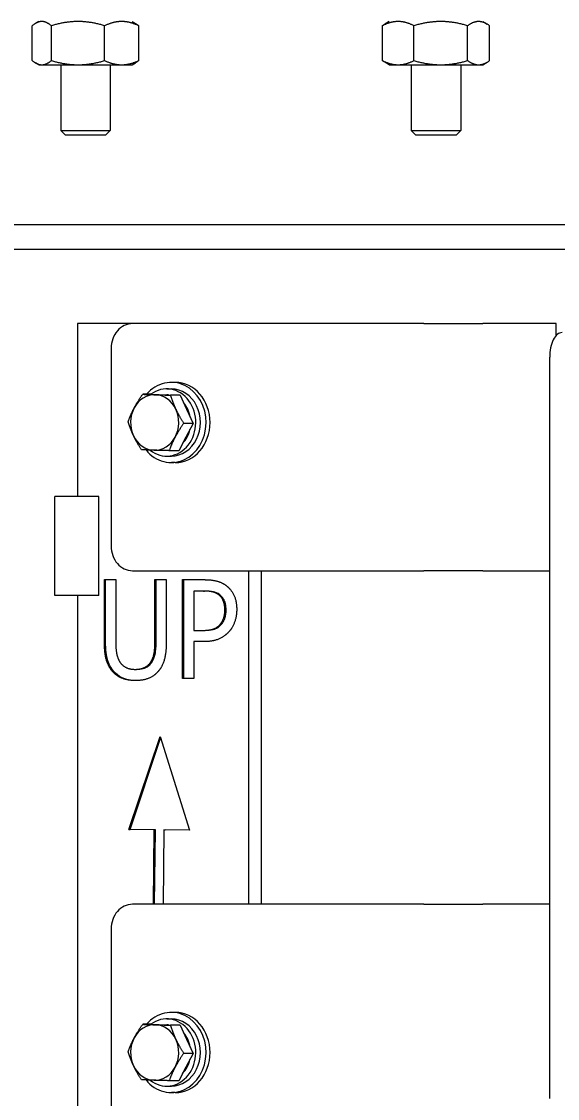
# Model space of a CAD drawing. Header units: inches. Extents: x 12 to 318, y 5 to 204.
# Drawn here: x 155.35 to 160.77, y 80.08 to 90.98 of the extents above; entities that cross this region are included whole.
import ezdxf

# ---------------------------------------------------------------- set-up
doc = ezdxf.new("R2010")
doc.units = ezdxf.units.IN
doc.header["$LTSCALE"] = 9.5
doc.header["$MEASUREMENT"] = 0
doc.layers.add('Dimension', color=7, linetype='Continuous', lineweight=25)
doc.layers.add('Visible', color=7, linetype='Continuous', lineweight=18)
doc.styles.add('Standard D-E', font='arial.ttf')
doc.dimstyles.new('in [mm] D-E NeptuneBenson', dxfattribs={"dimscale": 9.5, "dimtxt": 0.15, "dimasz": 0.098425, "dimexe": 0.125, "dimexo": 0.063, "dimgap": 0.031496, "dimtad": 0, "dimtih": 1, "dimtoh": 1, "dimdec": 4, "dimzin": 3, "dimdsep": 46, "dimlunit": 5, "dimtxsty": 'Standard D-E', "dimcen": 0.09, "dimdle": 0.393701, "dimclrd": 256, "dimclre": 256, "dimclrt": 256, "dimadec": 1, "dimazin": 1, "dimtfac": 1, "dimtofl": 0, "dimtmove": 0, "dimatfit": 3, "dimfxl": 1, "dimfrac": 1, "dimtolj": 1, "dimtzin": 4, "dimlwd": -1, "dimlwe": -1, "dimarcsym": 0})

# ---------------------------------------------------------------- blocks, each defined once
blk = doc.blocks.new('*D25')
at = {"layer": 'Defpoints', "color": 0, "transparency": 16777216}
for p in [(137.279, 100.587), (164.817, 28.314), (178.23, 28.314)]:
    blk.add_point(p, dxfattribs=at)
at = {"layer": 'Dimension', "transparency": 16777216}
for p, q in [((137.877, 100.587), (179.417, 100.587)), ((178.23, 99.652), (178.23, 86.184)), ((178.23, 29.249), (178.23, 80.305)), ((165.415, 28.314), (179.417, 28.314))]:
    blk.add_line(p, q, dxfattribs=at)
for points in [[(178.074, 99.652), (178.385, 99.652), (178.23, 100.587)], [(178.074, 29.249), (178.385, 29.249), (178.23, 28.314)]]:
    blk.add_solid(points, dxfattribs=at)
at = {"layer": 'Dimension', "transparency": 16777216, "char_height": 1.425, "attachment_point": 5, "style": 'Standard D-E'}
for s, insert in [('\\A1; 72{\\H1x;\\S1#4;} in', (178.23, 84.972)), ('\\A1;[1835.7 mm]', (178.23, 82.032))]:
    blk.add_mtext(s, dxfattribs=dict(at, insert=insert))
blk = doc.blocks.new('*D26')
at = {"layer": 'Defpoints', "color": 0, "transparency": 16777216}
for p in [(150.367, 109.174), (187.512, 109.174), (164.817, 28.314)]:
    blk.add_point(p, dxfattribs=at)
at = {"layer": 'Dimension', "transparency": 16777216}
for p, q in [((150.965, 109.174), (188.7, 109.174)), ((187.512, 108.239), (187.512, 71.699)), ((187.512, 29.249), (187.512, 65.79)), ((165.415, 28.314), (188.7, 28.314))]:
    blk.add_line(p, q, dxfattribs=at)
for points in [[(187.356, 108.239), (187.668, 108.239), (187.512, 109.174)], [(187.356, 29.249), (187.668, 29.249), (187.512, 28.314)]]:
    blk.add_solid(points, dxfattribs=at)
at = {"layer": 'Dimension', "transparency": 16777216, "char_height": 1.425, "attachment_point": 5, "style": 'Standard D-E'}
for s, insert in [('\\A1; 80{\\H1x;\\S7#8;} in', (187.512, 70.486)), ('\\A1;[2053.8 mm]', (187.512, 67.532))]:
    blk.add_mtext(s, dxfattribs=dict(at, insert=insert))

msp = doc.modelspace()

# ---------------------------------------------------------------- linework, layer by layer
at = {"layer": 'Visible'}
for p, q in [((155.456403, 90.586002), (155.456403, 90.939109)), ((155.522556, 90.981306), (155.489432, 90.962181)), ((155.650618, 90.586002), (155.650618, 90.939109)), ((156.189213, 90.586002), (156.189213, 90.939109)), ((156.467438, 90.981306), (156.500563, 90.962181)), ((156.533592, 90.586002), (156.533592, 90.939109)), ((158.998915, 90.586002), (158.998915, 90.939109)), ((159.069155, 90.981306), (159.023862, 90.955156)), ((159.318455, 90.586002), (159.318455, 90.939109)), ((159.861136, 90.586002), (159.861136, 90.939109)), ((160.014037, 90.981306), (160.059329, 90.955156)), ((160.084277, 90.586002), (160.084277, 90.939109)), ((155.522556, 90.543806), (155.489432, 90.56293)), ((156.467438, 90.543806), (156.500563, 90.56293)), ((159.069155, 90.543806), (159.023862, 90.569955)), ((160.014037, 90.543806), (160.059329, 90.569955)), ((155.522556, 90.543806), (155.55351, 90.543806)), ((155.55351, 90.543806), (155.919916, 90.543806)), ((155.744997, 90.543806), (155.744997, 89.879484)), ((155.919916, 90.543806), (156.361403, 90.543806)), ((156.244997, 90.543806), (156.244997, 89.879484)), ((156.361403, 90.543806), (156.467438, 90.543806)), ((159.069155, 90.543806), (159.158685, 90.543806)), ((159.158685, 90.543806), (159.589795, 90.543806)), ((159.291596, 90.543806), (159.291596, 89.879484)), ((159.589795, 90.543806), (159.972707, 90.543806)), ((159.791596, 90.543806), (159.791596, 89.879484)), ((159.972707, 90.543806), (160.014037, 90.543806)), ((155.744997, 89.879484), (156.244997, 89.879484)), ((155.792182, 89.83229), (155.744997, 89.879484)), ((156.197812, 89.83229), (155.792182, 89.83229)), ((156.197812, 89.83229), (156.244997, 89.879484)), ((159.291596, 89.879484), (159.791596, 89.879484)), ((159.338781, 89.83229), (159.291596, 89.879484)), ((159.744411, 89.83229), (159.338781, 89.83229)), ((159.744411, 89.83229), (159.791596, 89.879484)), ((164.776651, 88.924298), (135.206651, 88.924298)), ((164.491651, 88.674298), (135.491651, 88.674298)), ((156.470915, 87.924298), (155.915146, 87.924298)), ((155.915146, 87.924298), (155.915146, 86.174298)), ((159.417008, 87.924298), (156.470915, 87.924298)), ((159.417008, 87.924298), (160.014644, 87.924298)), ((160.756322, 87.924298), (160.014644, 87.924298)), ((160.756322, 87.803615), (160.756322, 87.924298)), ((156.254409, 87.674298), (156.254409, 85.674298)), ((160.691322, 80.084298), (160.691322, 87.584298)), ((156.903928, 87.330298), (156.863928, 87.330298)), ((156.670662, 87.209647), (156.574211, 87.209647)), ((156.670662, 87.209647), (156.811109, 87.205192)), ((156.807768, 87.205298), (156.816928, 87.205298)), ((156.811109, 87.205192), (156.951556, 87.200736)), ((156.816928, 87.264298), (156.863928, 87.264298)), ((156.951556, 87.200736), (156.855105, 87.200736)), ((156.951556, 87.200736), (157.018438, 87.058062)), ((157.018438, 87.058062), (157.08532, 86.915387)), ((157.08532, 86.915387), (156.988869, 86.915387)), ((157.08532, 86.915387), (157.011755, 86.777168)), ((157.011755, 86.777168), (156.938189, 86.638948)), ((156.938189, 86.638948), (156.841738, 86.638948)), ((156.816928, 86.584298), (156.863928, 86.584298)), ((156.903928, 86.518298), (156.863928, 86.518298)), ((156.131652, 86.174298), (155.686086, 86.174298)), ((155.686086, 85.174298), (155.686086, 86.174298)), ((156.131652, 85.174298), (156.131652, 86.174298)), ((156.186301, 84.709881), (156.186301, 85.333868)), ((156.186301, 85.333868), (156.301396, 85.333868)), ((156.198801, 84.709881), (156.198801, 85.333868)), ((156.301396, 85.333868), (156.301396, 84.709881)), ((156.470915, 85.424298), (159.417008, 85.424298)), ((156.697915, 85.333868), (156.813011, 85.333868)), ((156.697915, 84.70664), (156.697915, 85.333868)), ((156.710415, 84.70664), (156.710415, 85.333868)), ((156.813011, 85.333868), (156.813011, 84.709881)), ((156.977935, 84.333868), (156.977935, 85.333868)), ((156.977935, 85.333868), (157.195494, 85.333868)), ((156.990435, 84.333868), (156.990435, 85.333868)), ((157.647197, 82.049298), (157.647197, 85.424298)), ((157.772197, 85.424298), (157.772197, 82.049298)), ((160.014644, 85.424298), (159.417008, 85.424298)), ((160.014644, 85.424298), (160.691322, 85.424298)), ((157.188476, 85.218795), (157.093031, 85.218795)), ((157.093031, 85.218795), (157.093031, 84.820092)), ((157.188476, 85.218795), (157.200976, 85.218795)), ((156.131652, 85.174298), (155.686086, 85.174298)), ((155.915146, 85.174298), (155.915146, 77.174298)), ((157.093031, 84.820092), (157.171633, 84.820092)), ((157.171633, 84.820092), (157.184133, 84.820092)), ((157.356207, 84.88006), (157.368707, 84.88006)), ((157.093031, 84.70664), (157.093031, 84.333868)), ((157.190581, 84.70664), (157.093031, 84.70664)), ((156.499305, 84.426251), (156.511805, 84.426251)), ((157.093031, 84.333868), (156.977935, 84.333868)), ((156.434051, 82.804785), (156.74981, 83.747945)), ((156.446551, 82.804785), (156.755866, 83.728698)), ((156.74981, 83.747945), (157.048759, 82.79785)), ((156.690581, 82.802686), (156.434051, 82.804785)), ((156.434051, 82.804785), (156.446551, 82.804785)), ((156.703081, 82.802686), (156.446551, 82.804785)), ((156.682573, 82.049298), (156.690581, 82.802686)), ((156.690581, 82.802686), (156.703081, 82.802686)), ((156.695073, 82.049298), (156.703081, 82.802686)), ((156.788696, 82.801361), (156.781837, 82.049298)), ((156.788696, 82.801361), (156.801196, 82.801361)), ((157.048759, 82.79785), (156.788696, 82.801361)), ((157.048706, 82.798019), (156.801196, 82.801361)), ((159.417008, 82.049298), (156.470915, 82.049298)), ((159.417008, 82.049298), (160.014644, 82.049298)), ((160.691322, 82.049298), (160.014644, 82.049298)), ((156.254409, 81.799298), (156.254409, 79.799298)), ((156.816928, 80.889298), (156.863928, 80.889298)), ((156.903928, 80.955298), (156.863928, 80.955298)), ((156.670662, 80.834647), (156.574211, 80.834647)), ((156.670662, 80.834647), (156.811109, 80.830192)), ((156.807768, 80.830298), (156.816928, 80.830298)), ((156.811109, 80.830192), (156.951556, 80.825736)), ((156.951556, 80.825736), (156.855105, 80.825736)), ((156.951556, 80.825736), (157.018438, 80.683062)), ((157.018438, 80.683062), (157.08532, 80.540387)), ((157.08532, 80.540387), (156.988869, 80.540387)), ((157.08532, 80.540387), (157.011755, 80.402168)), ((157.011755, 80.402168), (156.938189, 80.263948)), ((156.816928, 80.209298), (156.863928, 80.209298)), ((156.938189, 80.263948), (156.841738, 80.263948)), ((156.903928, 80.143298), (156.863928, 80.143298))]:
    msp.add_line(p, q, dxfattribs=at)
for centre, major_axis, ratio, start_param, end_param in [((156.470915, 87.674298), (0, 0.25), 0.866025404, 0, 1.570796327), ((160.816322, 87.584298), (0, 0.25), 0.5, 0, 1.570796327), ((156.863928, 86.924298), (0, 0.406), 0.866025404, 2.325607296, 7.074611791), ((156.816928, 86.924298), (0, 0.34), 0.866025404, 2.536386269, 6.858054838), ((156.903928, 86.924298), (0, 0.406), 0.866025404, 3.141592654, 6.283185307), ((156.695426, 86.924298), (0, 0.281), 0.866025404, 6.255718721, 7.302916272), ((156.695426, 86.924298), (0, 0.281), 0.866025404, 5.20852117, 6.255718721), ((156.816928, 86.924298), (0, 0.281), 0.866025404, 6.202592143, 6.283185307), ((156.863928, 86.924298), (0, -0.34), 0.866025404, 0, 3.141592654), ((156.695426, 86.924298), (0, -0.281), 0.866025404, 4.161323618, 5.20852117), ((156.816928, 86.924298), (0, -0.281), 0.866025404, 1.765186866, 2.368670166), ((156.695426, 86.924298), (0, 0.281), 0.866025404, 4.161323618, 5.20852117), ((156.816928, 86.924298), (0, -0.281), 0.866025404, 0.722773623, 1.316688307), ((156.695426, 86.924298), (0, -0.281), 0.866025404, 5.20852117, 6.255718721), ((156.695426, 86.924298), (0, -0.281), 0.866025404, 6.255718721, 7.302916272), ((156.470915, 85.674298), (0, -0.25), 0.866025404, 4.71238898, 6.283185307), ((156.470915, 81.799298), (0, 0.25), 0.866025404, 0, 1.570796327), ((156.863928, 80.549298), (0, 0.406), 0.866025404, 2.325607296, 7.074611791), ((156.816928, 80.549298), (0, 0.34), 0.866025404, 2.536386269, 6.858054838), ((156.863928, 80.549298), (0, -0.34), 0.866025404, 0, 3.141592654), ((156.903928, 80.549298), (0, 0.406), 0.866025404, 3.141592654, 6.283185307), ((156.695426, 80.549298), (0, 0.281), 0.866025404, 6.255718721, 7.302916272), ((156.695426, 80.549298), (0, 0.281), 0.866025404, 5.20852117, 6.255718721), ((156.816928, 80.549298), (0, 0.281), 0.866025404, 6.202592143, 6.283185307), ((156.816928, 80.549298), (0, -0.281), 0.866025404, 1.765186866, 2.368670166), ((156.695426, 80.549298), (0, -0.281), 0.866025404, 4.161323618, 5.20852117), ((156.695426, 80.549298), (0, 0.281), 0.866025404, 4.161323618, 5.20852117), ((156.816928, 80.549298), (0, -0.281), 0.866025404, 0.722773623, 1.316688307), ((156.695426, 80.549298), (0, -0.281), 0.866025404, 5.20852117, 6.255718721), ((156.695426, 80.549298), (0, -0.281), 0.866025404, 6.255718721, 7.302916272)]:
    msp.add_ellipse(centre, major_axis=major_axis, ratio=ratio, start_param=start_param, end_param=end_param, dxfattribs=at)
for points, weights in [([(155.55351, 90.981306), (155.508443, 90.981306), (155.456403, 90.939109)], [1, 1.0379548493, 1]), ([(155.650618, 90.939109), (155.598578, 90.981306), (155.55351, 90.981306)], [1, 1.0379548493, 1]), ([(155.919916, 90.981306), (155.794934, 90.981306), (155.650618, 90.939109)], [1, 1.0379548493, 1]), ([(156.189213, 90.939109), (156.044897, 90.981306), (155.919916, 90.981306)], [1, 1.0379548493, 1]), ([(156.361403, 90.981306), (156.281489, 90.981306), (156.189213, 90.939109)], [1, 1.0379548493, 1]), ([(156.533592, 90.939109), (156.441316, 90.981306), (156.361403, 90.981306)], [1, 1.0379548493, 1]), ([(156.500563, 90.962181), (156.516449, 90.953009), (156.533592, 90.939109)], [1.01655158983, 1.01219243404, 1]), ([(159.158685, 90.981306), (159.084535, 90.981306), (158.998915, 90.939109)], [1, 1.0379548493, 1]), ([(158.998915, 90.939109), (159.011715, 90.948142), (159.023862, 90.955156)], [1, 1.00789006175, 1.01249974823]), ([(159.318455, 90.939109), (159.232834, 90.981306), (159.158685, 90.981306)], [1, 1.0379548493, 1]), ([(159.589795, 90.981306), (159.463866, 90.981306), (159.318455, 90.939109)], [1, 1.0379548493, 1]), ([(159.861136, 90.939109), (159.715725, 90.981306), (159.589795, 90.981306)], [1, 1.0379548493, 1]), ([(159.972707, 90.981306), (159.920927, 90.981306), (159.861136, 90.939109)], [1, 1.0379548493, 1]), ([(160.084277, 90.939109), (160.024487, 90.981306), (159.972707, 90.981306)], [1, 1.0379548493, 1]), ([(155.456403, 90.586002), (155.508443, 90.543806), (155.55351, 90.543806)], [1, 1.0379548493, 1]), ([(155.55351, 90.543806), (155.598578, 90.543806), (155.650618, 90.586002)], [1, 1.0379548493, 1]), ([(155.650618, 90.586002), (155.794934, 90.543806), (155.919916, 90.543806)], [1, 1.0379548493, 1]), ([(155.919916, 90.543806), (156.044897, 90.543806), (156.189213, 90.586002)], [1, 1.0379548493, 1]), ([(156.189213, 90.586002), (156.281489, 90.543806), (156.361403, 90.543806)], [1, 1.0379548493, 1]), ([(156.361403, 90.543806), (156.441316, 90.543806), (156.533592, 90.586002)], [1, 1.0379548493, 1]), ([(156.533592, 90.586002), (156.516449, 90.572102), (156.500563, 90.56293)], [1, 1.01219243404, 1.01655158983]), ([(159.023862, 90.569955), (159.011715, 90.576969), (158.998915, 90.586002)], [1.01249974823, 1.00789006175, 1]), ([(158.998915, 90.586002), (159.084535, 90.543806), (159.158685, 90.543806)], [1, 1.0379548493, 1]), ([(159.158685, 90.543806), (159.232834, 90.543806), (159.318455, 90.586002)], [1, 1.0379548493, 1]), ([(159.318455, 90.586002), (159.463866, 90.543806), (159.589795, 90.543806)], [1, 1.0379548493, 1]), ([(159.589795, 90.543806), (159.715725, 90.543806), (159.861136, 90.586002)], [1, 1.0379548493, 1]), ([(159.861136, 90.586002), (159.920927, 90.543806), (159.972707, 90.543806)], [1, 1.0379548493, 1]), ([(159.972707, 90.543806), (160.024487, 90.543806), (160.084277, 90.586002)], [1, 1.0379548493, 1]), ([(156.488097, 87.071428), (156.522239, 87.135576), (156.574211, 87.209647)], [1, 1.0379548493, 1]), ([(156.574211, 87.209647), (156.636927, 87.20726), (156.702109, 87.205192)], [1, 1.0379548493, 1]), ([(156.702109, 87.205192), (156.767291, 87.203124), (156.855105, 87.200736)], [1, 1.0379548493, 1]), ([(156.855105, 87.200736), (156.878398, 87.124277), (156.909438, 87.058062)], [1, 1.0379548493, 1]), ([(156.427081, 86.933209), (156.453955, 87.00728), (156.488097, 87.071428)], [1, 1.0379548493, 1]), ([(156.909438, 87.058062), (156.940478, 86.991846), (156.988869, 86.915387)], [1, 1.0379548493, 1]), ([(156.481414, 86.790534), (156.450374, 86.85675), (156.427081, 86.933209)], [1, 1.0379548493, 1]), ([(156.988869, 86.915387), (156.936896, 86.841315), (156.902755, 86.777168)], [1, 1.0379548493, 1]), ([(156.560844, 86.647859), (156.512454, 86.724318), (156.481414, 86.790534)], [1, 1.0379548493, 1]), ([(156.902755, 86.777168), (156.868613, 86.71302), (156.841738, 86.638948)], [1, 1.0379548493, 1]), ([(156.688742, 86.643404), (156.623561, 86.645472), (156.560844, 86.647859)], [1, 1.0379548493, 1]), ([(156.841738, 86.638948), (156.753924, 86.641336), (156.688742, 86.643404)], [1, 1.0379548493, 1]), ([(156.488097, 80.696428), (156.522239, 80.760576), (156.574211, 80.834647)], [1, 1.0379548493, 1]), ([(156.574211, 80.834647), (156.636927, 80.83226), (156.702109, 80.830192)], [1, 1.0379548493, 1]), ([(156.702109, 80.830192), (156.767291, 80.828124), (156.855105, 80.825736)], [1, 1.0379548493, 1]), ([(156.855105, 80.825736), (156.878398, 80.749277), (156.909438, 80.683062)], [1, 1.0379548493, 1]), ([(156.427081, 80.558209), (156.453955, 80.63228), (156.488097, 80.696428)], [1, 1.0379548493, 1]), ([(156.909438, 80.683062), (156.940478, 80.616846), (156.988869, 80.540387)], [1, 1.0379548493, 1]), ([(156.481414, 80.415534), (156.450374, 80.48175), (156.427081, 80.558209)], [1, 1.0379548493, 1]), ([(156.988869, 80.540387), (156.936896, 80.466315), (156.902755, 80.402168)], [1, 1.0379548493, 1]), ([(156.560844, 80.272859), (156.512454, 80.349318), (156.481414, 80.415534)], [1, 1.0379548493, 1]), ([(156.902755, 80.402168), (156.868613, 80.33802), (156.841738, 80.263948)], [1, 1.0379548493, 1]), ([(156.688742, 80.268404), (156.623561, 80.270472), (156.560844, 80.272859)], [1, 1.0379548493, 1]), ([(156.841738, 80.263948), (156.753924, 80.266336), (156.688742, 80.268404)], [1, 1.0379548493, 1])]:
    msp.add_rational_spline(points, weights, degree=2, dxfattribs=at)
for points in [[(157.195494, 85.333868), (157.272692, 85.333868), (157.38077, 85.304695), (157.422176, 85.27147)], [(157.342873, 85.180708), (157.315502, 85.201778), (157.242515, 85.218795), (157.188476, 85.218795)], [(157.422176, 85.27147), (157.470601, 85.233382), (157.525342, 85.115878), (157.525342, 85.03241)], [(157.405333, 85.028358), (157.405333, 85.080222), (157.374454, 85.156397), (157.342873, 85.180708)], [(157.356207, 84.88006), (157.382174, 84.910043), (157.405333, 84.980546), (157.405333, 85.028358)], [(157.525342, 85.03241), (157.525342, 84.96758), (157.485339, 84.850886), (157.449547, 84.810368)], [(157.171633, 84.820092), (157.241813, 84.820092), (157.328135, 84.846024), (157.356207, 84.88006)], [(157.449547, 84.810368), (157.404631, 84.759314), (157.283219, 84.70664), (157.190581, 84.70664)], [(156.269113, 84.405181), (156.223496, 84.457045), (156.186301, 84.602912), (156.186301, 84.709881)], [(156.301396, 84.709881), (156.301396, 84.640189), (156.316836, 84.546186), (156.338592, 84.508099)], [(156.66072, 84.508099), (156.682476, 84.546186), (156.697915, 84.639379), (156.697915, 84.70664)], [(156.813011, 84.709881), (156.813011, 84.605343), (156.776517, 84.456235), (156.730198, 84.405181)], [(156.338592, 84.508099), (156.361751, 84.46758), (156.441757, 84.426251), (156.499305, 84.426251)], [(156.499305, 84.426251), (156.553344, 84.426251), (156.63756, 84.46758), (156.66072, 84.508099)], [(156.499305, 84.312799), (156.422808, 84.312799), (156.309116, 84.35899), (156.269113, 84.405181)], [(156.730198, 84.405181), (156.688792, 84.35818), (156.579311, 84.312799), (156.499305, 84.312799)]]:
    msp.add_open_spline(points, degree=2, dxfattribs=at)
for points, knots in [([(157.355373, 85.180708), (157.330636, 85.19975), (157.30566, 85.206987), (157.262916, 85.216953), (157.230009, 85.218795), (157.200976, 85.218795)], [-0.3818938296, -0.3818938296, -0.3818938296, -0.3818938296, -0.2554611271, -0.2554611271, 0, 0, 0, 0]), ([(157.417833, 85.028358), (157.417833, 85.04864), (157.416062, 85.069103), (157.40642, 85.111456), (157.398914, 85.127412), (157.382914, 85.155145), (157.370252, 85.169254), (157.355373, 85.180708)], [-0.3372795691, -0.3372795691, -0.3372795691, -0.3372795691, -0.2539165575, -0.2539165575, -0.1573425254, -0.1573425254, 0, 0, 0, 0]), ([(157.368707, 84.88006), (157.377015, 84.889653), (157.384573, 84.90006), (157.398044, 84.923465), (157.402817, 84.934832), (157.414858, 84.97149), (157.417833, 85.000375), (157.417833, 85.028358)], [-0.3778990738, -0.3778990738, -0.3778990738, -0.3778990738, -0.2983955769, -0.2983955769, -0.2132300142, -0.2132300142, 0, 0, 0, 0]), ([(157.184133, 84.820092), (157.210588, 84.820092), (157.239058, 84.821474), (157.295088, 84.830687), (157.312494, 84.837779), (157.34093, 84.852524), (157.355904, 84.864536), (157.368707, 84.88006)], [-0.3720280769, -0.3720280769, -0.3720280769, -0.3720280769, -0.2742790033, -0.2742790033, -0.1633485372, -0.1633485372, 0, 0, 0, 0]), ([(156.281613, 84.405181), (156.266547, 84.422311), (156.253551, 84.441323), (156.231802, 84.483592), (156.223453, 84.506235), (156.209561, 84.560713), (156.198801, 84.614877), (156.198801, 84.709881)], [-1.834872944, -1.834872944, -1.834872944, -1.834872944, -1.283211598, -1.283211598, -0.723930443, -0.723930443, 0, 0, 0, 0]), ([(156.67322, 84.508099), (156.688005, 84.533983), (156.69765, 84.562327), (156.705306, 84.608538), (156.710415, 84.642862), (156.710415, 84.70664)], [-1.425366243, -1.425366243, -1.425366243, -1.425366243, -0.485984079, -0.485984079, 0, 0, 0, 0]), ([(156.511805, 84.426251), (156.53478, 84.426251), (156.557803, 84.429052), (156.593739, 84.440095), (156.614823, 84.447975), (156.650446, 84.47579), (156.663137, 84.490459), (156.67322, 84.508099)], [-0.7299087878, -0.7299087878, -0.7299087878, -0.7299087878, -0.3783755563, -0.3783755563, -0.1610495695, -0.1610495695, 0, 0, 0, 0]), ([(156.505719, 84.312836), (156.480435, 84.313144), (156.454901, 84.315407), (156.406413, 84.325328), (156.383426, 84.332707), (156.331363, 84.358296), (156.304627, 84.378608), (156.281613, 84.405181)], [-0.7203436552, -0.7203436552, -0.7203436552, -0.7203436552, -0.4978653255, -0.4978653255, -0.2863653536, -0.2863653536, 0, 0, 0, 0])]:
    msp.add_open_spline(points, degree=3, knots=knots, dxfattribs=at)

# ---------------------------------------------------------------- dimensions: what is measured, and where the dimension line sits
at = {"layer": 'Dimension'}
for base, p1, p2, text, picture, middle in [((187.512277, 109.174302), (164.816889, 28.314298), (150.366651, 109.174302), ' <> in\\X[2053.8 mm]', '*D26', (187.512277, 68.7443)), ((178.229578, 28.314298), (137.278758, 100.587191), (164.816889, 28.314298), ' <> in\\X[1835.7 mm]', '*D25', (178.229578, 83.244502))]:
    dim = msp.add_linear_dim(base=base, p1=p1, p2=p2, angle=90, text=text, dimstyle='in [mm] D-E NeptuneBenson', override={"dimgap": 0.031496, "dimdec": 4, "dimpost": '', "dimtol": 0, "dimlim": 0, "dimtp": 0, "dimtm": 0, "dimtdec": 2, "dimatfit": 1}, dxfattribs=at)
    dim.commit()
    dim.dimension.update_dxf_attribs({"geometry": picture, "text_midpoint": middle, "dimtype": 160})

doc.saveas('drawing.dxf')
